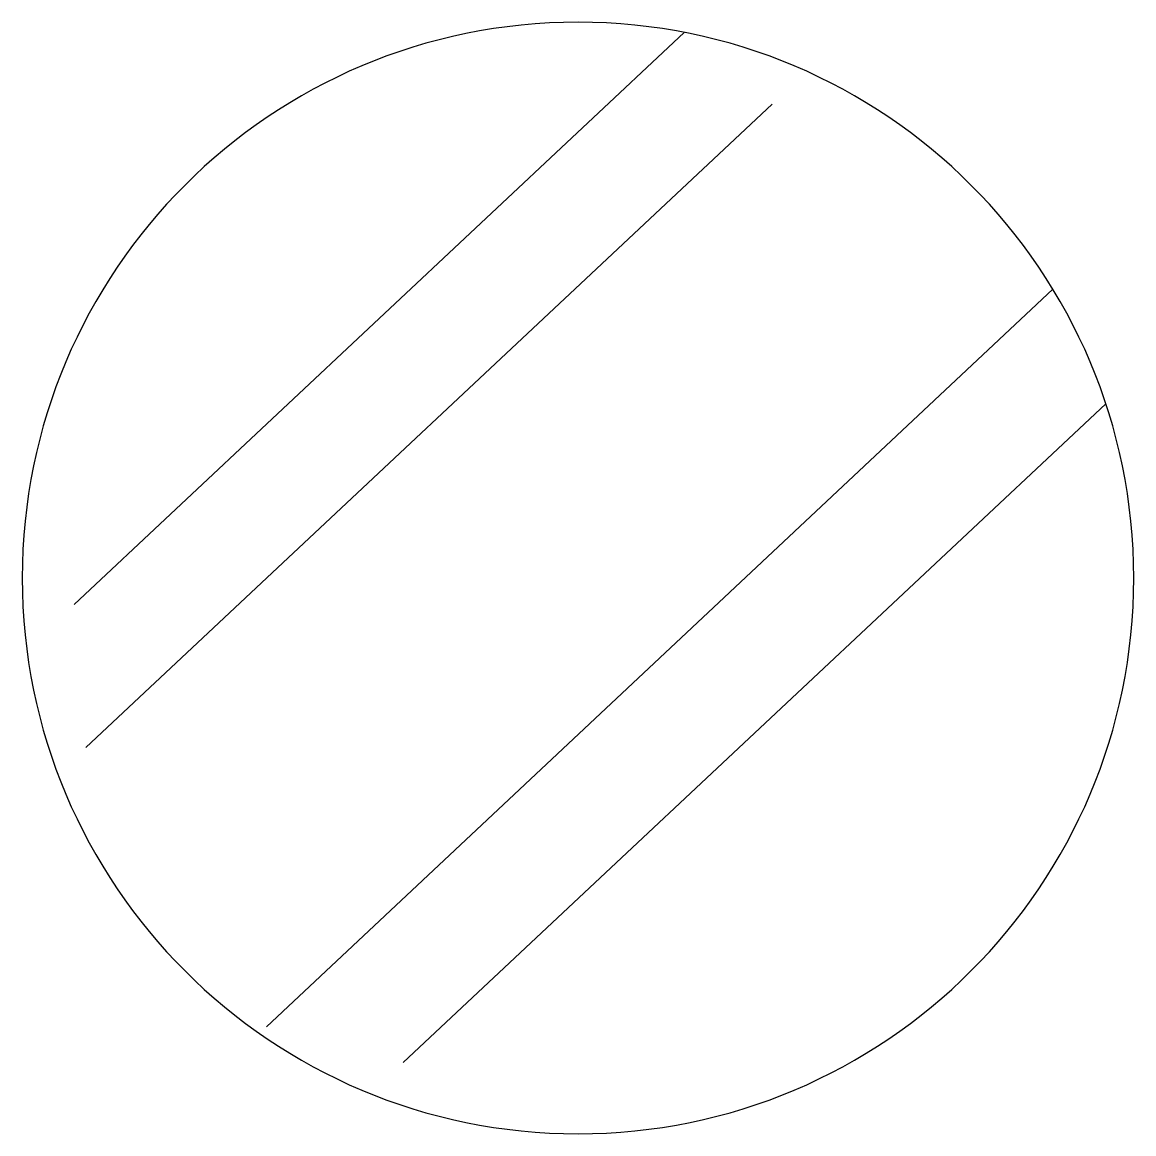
# Model space of a CAD drawing. Header units: metres. Extents: x -122169 to -121694, y -281582 to -281107.
import ezdxf

# ---------------------------------------------------------------- set-up
doc = ezdxf.new("R2010")
doc.units = ezdxf.units.M
doc.layers.add('STEEL', color=1, linetype='Continuous')
doc.layers.add('TEXT', color=3, linetype='Continuous')

msp = doc.modelspace()

# ---------------------------------------------------------------- linework, layer by layer
at = {"layer": 'STEEL'}
msp.add_lwpolyline([(-122169.28, -281344.52, 1), (-121694.28, -281344.52, 1)], format="xyb", close=True, dxfattribs=at)
at = {"layer": 'TEXT'}
for p, q in [((-121886.46, -281111.39), (-122147.15, -281355.82)), ((-121848.77, -281141.98), (-122142.05, -281416.96)), ((-121728.84, -281221.15), (-122064.94, -281536.3)), ((-121706.24, -281270.09), (-122006.45, -281551.58))]:
    msp.add_line(p, q, dxfattribs=at)

doc.saveas('drawing.dxf')
